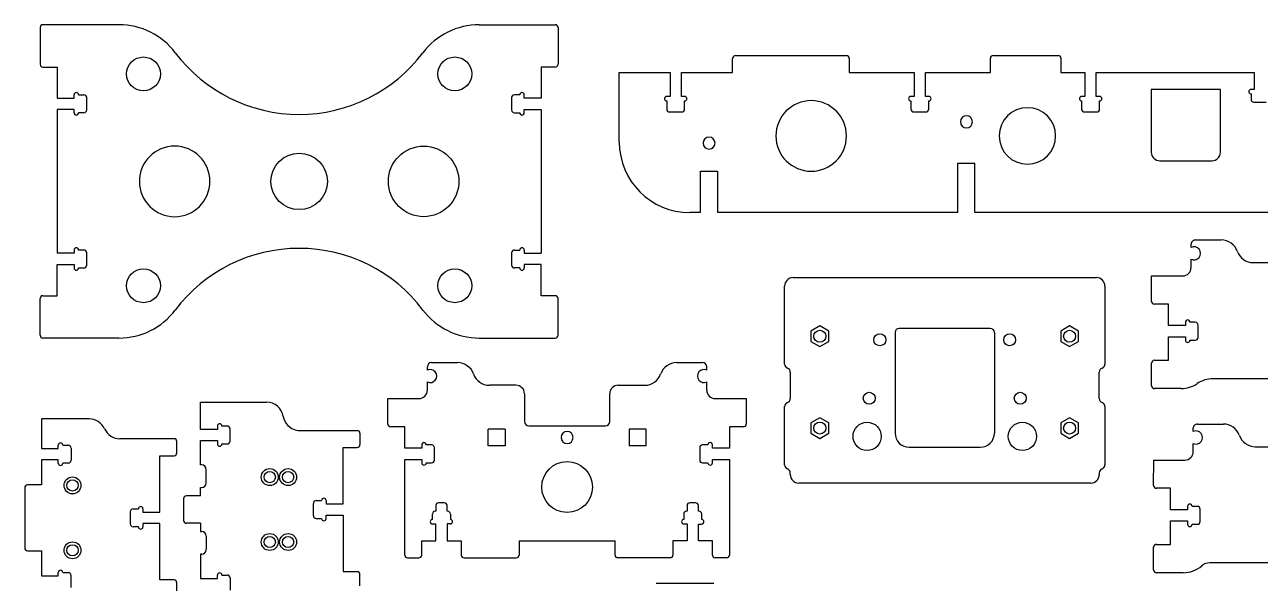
# Model space of a CAD drawing. Header units: millimetres. Extents: x -2184 to -699, y -517 to 933.
# Drawn here: x -2183 to -1307, y 11 to 407 of the extents above; entities that cross this region are included whole.
import ezdxf

# ---------------------------------------------------------------- set-up
doc = ezdxf.new("R2010")
doc.units = ezdxf.units.MM
doc.layers.get('0').update_dxf_attribs({"color": 253, "lineweight": 70, "true_color": 0x8faf8f})

msp = doc.modelspace()

# ---------------------------------------------------------------- linework, layer by layer
at = {"color": 48, "lineweight": -3, "true_color": 0x483a05}
for p, q in [((-2171.87, 404.62), (-2171.87, 378.62)), ((-2116.01, 406.62), (-2169.87, 406.62)), ((-1860.73, 406.62), (-1806.87, 406.62)), ((-1804.87, 404.62), (-1804.87, 378.62)), ((-2169.87, 376.62), (-2159.87, 376.62)), ((-2159.87, 376.62), (-2159.87, 354.62)), ((-1816.87, 376.62), (-1816.87, 354.62)), ((-1806.87, 376.62), (-1816.87, 376.62)), ((-1681.2, 372.85), (-1681.2, 382.73)), ((-1679.2, 384.73), (-1600.52, 384.73)), ((-1598.52, 382.73), (-1598.52, 372.85)), ((-1498.52, 372.85), (-1498.52, 382.85)), ((-1496.52, 384.85), (-1450.52, 384.85)), ((-1448.52, 382.85), (-1448.52, 372.85)), ((-1761.52, 372.85), (-1725.52, 372.85)), ((-1761.52, 323.55), (-1761.52, 372.85)), ((-1725.52, 372.85), (-1725.52, 355.85)), ((-1717.52, 372.85), (-1681.2, 372.85)), ((-1717.52, 355.85), (-1717.52, 372.85)), ((-1598.52, 372.85), (-1552.52, 372.85)), ((-1552.52, 372.85), (-1552.52, 355.85)), ((-1544.52, 372.85), (-1498.52, 372.85)), ((-1544.52, 355.85), (-1544.52, 372.85)), ((-1448.52, 372.85), (-1431.5, 372.85)), ((-1431.5, 372.85), (-1431.5, 355.85)), ((-1423.5, 372.85), (-1311.5, 372.85)), ((-1423.5, 355.85), (-1423.5, 372.85)), ((-1311.5, 372.85), (-1311.5, 360.85)), ((-1384.52, 360.63), (-1384.52, 316.27)), ((-1335.52, 360.63), (-1384.52, 360.63)), ((-1335.52, 316.27), (-1335.52, 360.63)), ((-1311.5, 360.85), (-1313.85, 360.85)), ((-2159.87, 354.62), (-2147.87, 354.62)), ((-2147.87, 354.62), (-2147.87, 356.97)), ((-2144.67, 356.97), (-2140.87, 356.97)), ((-2138.87, 346.27), (-2138.87, 354.97)), ((-1837.87, 354.97), (-1837.87, 346.27)), ((-1832.07, 356.97), (-1835.87, 356.97)), ((-1828.87, 354.62), (-1828.87, 356.97)), ((-1816.87, 354.62), (-1828.87, 354.62)), ((-1725.52, 355.85), (-1727.87, 355.85)), ((-1727.87, 352.65), (-1727.87, 346.85)), ((-1715.17, 355.85), (-1717.52, 355.85)), ((-1715.17, 346.85), (-1715.17, 352.65)), ((-1552.52, 355.85), (-1554.87, 355.85)), ((-1554.87, 352.65), (-1554.87, 346.85)), ((-1542.17, 355.85), (-1544.52, 355.85)), ((-1542.17, 346.85), (-1542.17, 352.65)), ((-1431.5, 355.85), (-1433.85, 355.85)), ((-1433.85, 352.65), (-1433.85, 346.85)), ((-1421.15, 355.85), (-1423.5, 355.85)), ((-1421.15, 346.85), (-1421.15, 352.65)), ((-1313.85, 357.65), (-1313.85, 353.85)), ((-1311.85, 351.85), (-1303.15, 351.85)), ((-2147.87, 346.62), (-2159.87, 346.62)), ((-2159.87, 346.62), (-2159.87, 244.72)), ((-2147.87, 344.27), (-2147.87, 346.62)), ((-2140.87, 344.27), (-2144.67, 344.27)), ((-1835.87, 344.27), (-1832.07, 344.27)), ((-1828.87, 346.62), (-1816.87, 346.62)), ((-1828.87, 344.27), (-1828.87, 346.62)), ((-1816.87, 346.62), (-1816.87, 244.72)), ((-1725.87, 344.85), (-1717.17, 344.85)), ((-1552.87, 344.85), (-1544.17, 344.85)), ((-1431.85, 344.85), (-1423.15, 344.85)), ((-1521.5, 273.55), (-1521.5, 308.55)), ((-1521.5, 308.55), (-1509.5, 308.55)), ((-1509.5, 273.55), (-1509.5, 308.55)), ((-1378.52, 310.27), (-1341.52, 310.27)), ((-1703.88, 273.55), (-1703.88, 302.91)), ((-1703.88, 302.91), (-1691.88, 302.91)), ((-1691.88, 302.91), (-1691.88, 273.55)), ((-1703.88, 273.55), (-1711.52, 273.55)), ((-1521.5, 273.55), (-1691.88, 273.55)), ((-1255.88, 273.55), (-1509.5, 273.55)), ((-1353.28, 254.18), (-1334.89, 254.17)), ((-2147.87, 247.07), (-2147.87, 244.72)), ((-2140.87, 247.07), (-2144.67, 247.07)), ((-1835.87, 247.07), (-1832.07, 247.07)), ((-1828.87, 247.07), (-1828.87, 244.72)), ((-1356.28, 248.87), (-1356.28, 251.18)), ((-2147.87, 244.72), (-2159.87, 244.72)), ((-2159.87, 236.72), (-2147.87, 236.72)), ((-2159.87, 214.72), (-2159.87, 236.72)), ((-2147.87, 236.72), (-2147.87, 234.37)), ((-2138.87, 236.37), (-2138.87, 245.07)), ((-1837.87, 245.07), (-1837.87, 236.37)), ((-1828.87, 244.72), (-1816.87, 244.72)), ((-1816.87, 236.72), (-1828.87, 236.72)), ((-1828.87, 236.72), (-1828.87, 234.37)), ((-1816.87, 214.72), (-1816.87, 236.72)), ((-1356.29, 234.68), (-1356.29, 240.5)), ((-1312.27, 238.15), (-1202.28, 238.09)), ((-2144.67, 234.37), (-2140.87, 234.37)), ((-1832.07, 234.37), (-1835.87, 234.37)), ((-1384.3, 210.7), (-1384.29, 228.7)), ((-1384.29, 228.7), (-1362.29, 228.68)), ((-1644.37, 166.27), (-1644.37, 221.51)), ((-1638.37, 227.51), (-1423.37, 227.51)), ((-1417.37, 221.51), (-1417.37, 166.27)), ((-2171.87, 186.72), (-2171.87, 212.72)), ((-2169.87, 214.72), (-2159.87, 214.72)), ((-1806.87, 214.72), (-1816.87, 214.72)), ((-1804.87, 186.72), (-1804.87, 212.72)), ((-1372.3, 208.69), (-1382.3, 208.69)), ((-1372.31, 193.56), (-1372.3, 208.69)), ((-1619.37, 193.32), (-1625.72, 189.65)), ((-1613.02, 189.65), (-1619.37, 193.32)), ((-1442.37, 193.32), (-1448.72, 189.65)), ((-1436.02, 189.65), (-1442.37, 193.32)), ((-1360.31, 193.56), (-1372.31, 193.56)), ((-1360.31, 195.91), (-1360.31, 193.56)), ((-1353.31, 195.9), (-1357.11, 195.9)), ((-1351.32, 185.2), (-1351.31, 193.9)), ((-2116.01, 184.72), (-2169.87, 184.72)), ((-1860.73, 184.72), (-1806.87, 184.72)), ((-1625.72, 189.65), (-1625.72, 182.32)), ((-1613.02, 182.32), (-1613.02, 189.65)), ((-1566.07, 188.58), (-1566.07, 117.39)), ((-1498.67, 191.58), (-1563.07, 191.58)), ((-1495.67, 188.58), (-1495.67, 117.39)), ((-1448.72, 189.65), (-1448.72, 182.32)), ((-1436.02, 182.32), (-1436.02, 189.65)), ((-1372.33, 168.94), (-1372.32, 185.56)), ((-1372.32, 185.56), (-1360.32, 185.56)), ((-1360.32, 185.56), (-1360.32, 183.21)), ((-1625.72, 182.32), (-1619.37, 178.65)), ((-1619.37, 178.65), (-1613.02, 182.32)), ((-1448.72, 182.32), (-1442.37, 178.65)), ((-1442.37, 178.65), (-1436.02, 182.32)), ((-1357.12, 183.2), (-1353.32, 183.2)), ((-1894.49, 167.3), (-1876.12, 167.3)), ((-1720.86, 167.3), (-1702.49, 167.3)), ((-1384.34, 150.95), (-1384.33, 166.95)), ((-1382.33, 168.94), (-1372.33, 168.94)), ((-1897.49, 161.99), (-1897.49, 164.3)), ((-1699.49, 161.99), (-1699.49, 164.3)), ((-1640.37, 160.67), (-1640.37, 141.79)), ((-1421.37, 141.79), (-1421.37, 160.67)), ((-1897.49, 147.8), (-1897.49, 153.61)), ((-1834.7, 151.3), (-1853.49, 151.3)), ((-1762.28, 151.3), (-1743.49, 151.3)), ((-1699.49, 147.8), (-1699.49, 153.61)), ((-1363.3, 148.93), (-1382.34, 148.94)), ((-1292.58, 155.89), (-1340.69, 155.92)), ((-1925.49, 123.8), (-1925.49, 141.8)), ((-1925.49, 141.8), (-1903.49, 141.8)), ((-1828.7, 145.3), (-1828.7, 125.55)), ((-1768.28, 125.55), (-1768.28, 145.3)), ((-1693.49, 141.8), (-1671.49, 141.8)), ((-1671.49, 141.8), (-1671.49, 123.8)), ((-2058.25, 139.27), (-2011.45, 139.27)), ((-2058.25, 120.06), (-2058.25, 139.27)), ((-1644.37, 94.91), (-1644.37, 136.2)), ((-1417.37, 136.2), (-1417.37, 94.91)), ((-2137.2, 127.46), (-2170.83, 127.46)), ((-2170.83, 127.46), (-2170.83, 106.48)), ((-1619.37, 128.32), (-1625.72, 124.65)), ((-1625.72, 124.65), (-1625.72, 117.32)), ((-1613.02, 124.65), (-1619.37, 128.32)), ((-1613.02, 117.32), (-1613.02, 124.65)), ((-1442.37, 128.32), (-1448.72, 124.65)), ((-1448.72, 124.65), (-1448.72, 117.32)), ((-1436.02, 124.65), (-1442.37, 128.32)), ((-1436.02, 117.32), (-1436.02, 124.65)), ((-1351.8, 123.78), (-1333.42, 123.77)), ((-2046.25, 120.06), (-2058.25, 120.06)), ((-2046.25, 122.41), (-2046.25, 120.06)), ((-2039.25, 122.41), (-2043.05, 122.41)), ((-2037.25, 111.71), (-2037.25, 120.41)), ((-1987.79, 119.27), (-1947.25, 119.27)), ((-1945.25, 117.27), (-1945.25, 109.27)), ((-1913.49, 121.8), (-1923.49, 121.8)), ((-1913.49, 106.68), (-1913.49, 121.8)), ((-1842.48, 120.3), (-1854.48, 120.3)), ((-1854.48, 108.3), (-1854.48, 120.3)), ((-1842.48, 120.3), (-1842.48, 108.3)), ((-1825.7, 122.55), (-1771.28, 122.55)), ((-1742.48, 120.3), (-1754.48, 120.3)), ((-1754.48, 120.3), (-1754.48, 108.3)), ((-1742.48, 108.3), (-1742.48, 120.3)), ((-1683.49, 121.8), (-1683.49, 106.68)), ((-1673.49, 121.8), (-1683.49, 121.8)), ((-1625.72, 117.32), (-1619.37, 113.65)), ((-1619.37, 113.65), (-1613.02, 117.32)), ((-1448.72, 117.32), (-1442.37, 113.65)), ((-1442.37, 113.65), (-1436.02, 117.32)), ((-1354.8, 118.46), (-1354.8, 120.78)), ((-2170.83, 106.48), (-2159.02, 106.48)), ((-2159.02, 106.48), (-2159.02, 108.83)), ((-2155.82, 108.83), (-2152.02, 108.83)), ((-2150.02, 106.83), (-2150.02, 98.13)), ((-2077.02, 113.38), (-2115.35, 113.38)), ((-2075.02, 103.38), (-2075.02, 111.38)), ((-2058.25, 112.06), (-2046.25, 112.06)), ((-2058.25, 94.86), (-2058.25, 112.06)), ((-2046.25, 112.06), (-2046.25, 109.71)), ((-2043.05, 109.71), (-2039.25, 109.71)), ((-1957.25, 67.27), (-1957.25, 107.27)), ((-1957.25, 107.27), (-1947.25, 107.27)), ((-1901.49, 106.68), (-1913.49, 106.68)), ((-1901.49, 109.03), (-1901.49, 106.68)), ((-1894.49, 109.03), (-1898.29, 109.03)), ((-1892.49, 98.33), (-1892.49, 107.03)), ((-1842.48, 108.3), (-1854.48, 108.3)), ((-1742.48, 108.3), (-1754.48, 108.3)), ((-1704.49, 107.03), (-1704.49, 98.33)), ((-1698.69, 109.03), (-1702.49, 109.03)), ((-1695.49, 106.68), (-1695.49, 109.03)), ((-1683.49, 106.68), (-1695.49, 106.68)), ((-1556.07, 107.39), (-1505.67, 107.39)), ((-1354.81, 104.28), (-1354.81, 110.09)), ((-1310.8, 107.75), (-1200.8, 107.69)), ((-2171.02, 98.48), (-2170.83, 98.48)), ((-2171.02, 98.45), (-2171.02, 98.48)), ((-2171.02, 98.45), (-2170.83, 98.45)), ((-2159.02, 98.48), (-2170.83, 98.48)), ((-2170.83, 98.48), (-2170.83, 80.66)), ((-2159.02, 96.13), (-2159.02, 98.48)), ((-2087.02, 61.38), (-2087.02, 101.38)), ((-2087.02, 101.38), (-2077.02, 101.38)), ((-1913.49, 98.68), (-1901.49, 98.68)), ((-1913.49, 31.05), (-1913.49, 98.68)), ((-1901.49, 98.68), (-1901.49, 96.33)), ((-1898.29, 96.33), (-1894.49, 96.33)), ((-1702.49, 96.33), (-1698.69, 96.33)), ((-1695.49, 98.68), (-1683.49, 98.68)), ((-1695.49, 96.33), (-1695.49, 98.68)), ((-1683.49, 98.68), (-1683.49, 31.05)), ((-1382.83, 80.29), (-1382.82, 98.29)), ((-1382.82, 98.29), (-1360.82, 98.28)), ((-2152.02, 96.13), (-2155.82, 96.13)), ((-2057.4, 94.86), (-2058.25, 94.86)), ((-2054.2, 82.06), (-2054.2, 91.66)), ((-1640.37, 87.99), (-1640.37, 89.25)), ((-1421.37, 89.25), (-1421.37, 87.99)), ((-2170.83, 80.66), (-2180.82, 80.66)), ((-2058.25, 78.86), (-2057.4, 78.86)), ((-2058.25, 72.99), (-2058.25, 78.86)), ((-1427.37, 81.99), (-1634.37, 81.99)), ((-2182.82, 78.66), (-2182.82, 36.1)), ((-2070.25, 70.99), (-2070.25, 55.54)), ((-2058.25, 72.99), (-2068.25, 72.99)), ((-1370.83, 78.29), (-1380.83, 78.29)), ((-1370.84, 63.16), (-1370.83, 78.29)), ((-2108.02, 61.73), (-2108.02, 53.03)), ((-2106.02, 63.73), (-2102.22, 63.73)), ((-2099.02, 63.73), (-2099.02, 61.38)), ((-2099.02, 61.38), (-2087.02, 61.38)), ((-1978.25, 58.92), (-1978.25, 67.62)), ((-1976.25, 69.62), (-1972.45, 69.62)), ((-1969.25, 69.62), (-1969.25, 67.27)), ((-1969.25, 67.27), (-1957.25, 67.27)), ((-1891.53, 62.05), (-1891.88, 62.05)), ((-1891.53, 66.05), (-1891.53, 62.05)), ((-1885.53, 68.05), (-1889.53, 68.05)), ((-1883.53, 62.05), (-1883.53, 66.05)), ((-1883.18, 62.05), (-1883.53, 62.05)), ((-1713.45, 62.05), (-1713.8, 62.05)), ((-1713.45, 66.05), (-1713.45, 62.05)), ((-1707.45, 68.05), (-1711.45, 68.05)), ((-1705.45, 62.05), (-1705.45, 66.05)), ((-1705.1, 62.05), (-1705.45, 62.05)), ((-1358.84, 63.15), (-1370.84, 63.16)), ((-1358.84, 65.5), (-1358.84, 63.15)), ((-1351.84, 65.5), (-1355.64, 65.5)), ((-1349.84, 54.8), (-1349.84, 63.5)), ((-2087.02, 53.38), (-2099.02, 53.38)), ((-2099.02, 53.38), (-2099.02, 51.03)), ((-2087.02, 13.38), (-2087.02, 53.38)), ((-2058.25, 53.54), (-2068.25, 53.54)), ((-2058.25, 53.54), (-2058.25, 47.67)), ((-1976.25, 56.92), (-1972.45, 56.92)), ((-1969.25, 59.27), (-1957.25, 59.27)), ((-1969.25, 56.92), (-1969.25, 59.27)), ((-1957.25, 59.27), (-1957.25, 19.27)), ((-1893.88, 56.22), (-1893.88, 60.05)), ((-1891.53, 53.02), (-1893.88, 53.02)), ((-1891.53, 41.05), (-1891.53, 53.02)), ((-1881.18, 53.08), (-1883.53, 53.08)), ((-1883.53, 53.08), (-1883.53, 41.05)), ((-1881.18, 60.05), (-1881.18, 56.28)), ((-1715.8, 60.05), (-1715.8, 56.28)), ((-1715.8, 53.08), (-1713.45, 53.08)), ((-1713.45, 53.08), (-1713.45, 41.05)), ((-1705.45, 41.05), (-1705.45, 53.02)), ((-1705.45, 53.02), (-1703.1, 53.02)), ((-1703.1, 56.22), (-1703.1, 60.05)), ((-1370.85, 38.54), (-1370.84, 55.16)), ((-1370.84, 55.16), (-1358.84, 55.15)), ((-1358.84, 55.15), (-1358.84, 52.8)), ((-1355.64, 52.8), (-1351.84, 52.8)), ((-2102.22, 51.03), (-2106.02, 51.03)), ((-2058.25, 47.67), (-2057.4, 47.67)), ((-2054.2, 44.47), (-2054.2, 34.87)), ((-1901.53, 41.05), (-1891.53, 41.05)), ((-1901.53, 31.05), (-1901.53, 41.05)), ((-1883.53, 41.05), (-1873.53, 41.05)), ((-1873.53, 41.05), (-1873.53, 31.05)), ((-1832.49, 41.05), (-1764.49, 41.05)), ((-1832.49, 41.05), (-1832.49, 31.05)), ((-1764.49, 31.05), (-1764.49, 41.05)), ((-1713.45, 41.05), (-1723.45, 41.05)), ((-1723.45, 41.05), (-1723.45, 31.05)), ((-1695.45, 41.05), (-1705.45, 41.05)), ((-1695.45, 31.05), (-1695.45, 41.05)), ((-1382.86, 20.54), (-1382.85, 36.54)), ((-1380.85, 38.54), (-1370.85, 38.54)), ((-2180.82, 34.1), (-2170.82, 34.1)), ((-2170.82, 34.1), (-2170.82, 16.28)), ((-2057.4, 31.67), (-2058.25, 31.67)), ((-2058.25, 31.67), (-2058.25, 14.48)), ((-1911.49, 29.05), (-1903.53, 29.05)), ((-1871.53, 29.05), (-1834.49, 29.05)), ((-1725.45, 29.05), (-1762.49, 29.05)), ((-1685.49, 29.05), (-1693.45, 29.05)), ((-2159.02, 16.28), (-2159.02, 18.63)), ((-2155.82, 18.63), (-2152.02, 18.63)), ((-1957.25, 19.27), (-1947.25, 19.27)), ((-1361.83, 18.53), (-1380.86, 18.54)), ((-1169.47, 25.42), (-1342.92, 25.52)), ((-2170.82, 16.28), (-2159.02, 16.28)), ((-2150.02, 7.93), (-2150.02, 16.63)), ((-2077.02, 13.38), (-2087.02, 13.38)), ((-2075.02, 3.38), (-2075.02, 11.38)), ((-2058.25, 14.48), (-2046.25, 14.48)), ((-2046.25, 14.48), (-2046.25, 16.83)), ((-2043.05, 16.83), (-2039.25, 16.83)), ((-2037.25, 14.83), (-2037.25, 6.13)), ((-1945.25, 9.27), (-1945.25, 17.27)), ((-1735.48, 11.04), (-1694.48, 11.04))]:
    msp.add_line(p, q, dxfattribs=at)
for centre, radius in [((-2098.68, 371.77), 12), ((-1878.06, 371.77), 12), ((-1988.37, 295.67), 20), ((-1900.15, 295.67), 25), ((-2098.68, 221.77), 12), ((-1878.06, 221.77), 12), ((-1619.37, 185.99), 4.25), ((-1576.87, 183.5), 4.25), ((-1484.87, 183.5), 4.25), ((-1442.37, 185.99), 4.25), ((-1584.37, 142.08), 4.25), ((-1477.37, 142.08), 4.25), ((-1619.37, 120.99), 4.25), ((-1585.88, 115.08), 10), ((-1475.87, 115.08), 10), ((-1442.37, 120.99), 4.25), ((-1798.48, 79.18), 18), ((-2009.2, 86.27), 6), ((-2009.2, 86.27), 4), ((-1996.2, 86.27), 6), ((-1996.2, 86.27), 4), ((-2148.98, 80.38), 6), ((-2148.98, 80.38), 4), ((-2009.2, 40.27), 6), ((-2009.2, 40.27), 4), ((-1996.2, 40.27), 6), ((-1996.2, 40.27), 4), ((-2148.98, 34.38), 6), ((-2148.98, 34.38), 4)]:
    msp.add_circle(centre, radius, dxfattribs=at)
at = {"color": 48, "lineweight": -3, "true_color": 0x483a05, "extrusion": (-3.46373e-15, -2.32542e-15, -1)}
for centre, radius in [((1625.5, 327.85), 25), ((1515.5, 337.85), 4.25), ((1472.31, 327.85), 20), ((1697.88, 322.79), 4.25)]:
    msp.add_circle(centre, radius, dxfattribs=at)
at = {"color": 48, "lineweight": -3, "true_color": 0x483a05, "extrusion": (2.11447e-16, 4.30159e-15, -1)}
msp.add_circle((2076.59, 295.67), 25, dxfattribs=at)
at = {"color": 48, "lineweight": -3, "true_color": 0x483a05, "extrusion": (2.77556e-17, -1.66533e-16, -1)}
msp.add_circle((1798.48, 114.3), 4.25, dxfattribs=at)
at = {"color": 48, "lineweight": -3, "true_color": 0x483a05}
for centre, radius, start, end in [((-2169.87, 404.62), 2, 90, 180), ((-2116.01, 356.62), 50, 37.08176, 90), ((-1860.73, 356.62), 50, 90, 142.91824), ((-1806.87, 404.62), 2, 360, 90), ((-1988.37, 453.1), 110, 217.08176, 322.91824), ((-2169.87, 378.62), 2, 180, 270), ((-1806.87, 378.62), 2, 270, 360), ((-1679.2, 382.73), 2, 90, 180), ((-1600.52, 382.73), 2, 360, 90), ((-1496.52, 382.85), 2, 90, 180), ((-1450.52, 382.85), 2, 360, 90), ((-1313.85, 359.25), 1.6, 90, 270), ((-2146.27, 356.97), 1.6, 0, 180), ((-2140.87, 354.97), 2, 0, 90), ((-1835.87, 354.97), 2, 90, 180), ((-1830.47, 356.97), 1.6, 0, 180), ((-1727.87, 354.25), 1.6, 90, 270), ((-1715.17, 354.25), 1.6, 270, 90), ((-1554.87, 354.25), 1.6, 90, 270), ((-1542.17, 354.25), 1.6, 270, 90), ((-1433.85, 354.25), 1.6, 90, 270), ((-1421.15, 354.25), 1.6, 270, 90), ((-1311.85, 353.85), 2, 180, 270), ((-2146.27, 344.27), 1.6, 180, 0), ((-2140.87, 346.27), 2, 270, 0), ((-1835.87, 346.27), 2, 180, 270), ((-1830.47, 344.27), 1.6, 180, 360), ((-1725.87, 346.85), 2, 180, 270), ((-1717.17, 346.85), 2, 270, 0), ((-1552.87, 346.85), 2, 180, 270), ((-1544.17, 346.85), 2, 270, 0), ((-1431.85, 346.85), 2, 180, 270), ((-1423.15, 346.85), 2, 270, 0), ((-1711.52, 323.55), 50, 180, 270), ((-1378.52, 316.27), 6, 180, 270), ((-1341.52, 316.27), 6, 270, 0), ((-1353.28, 251.18), 3, 89.96524, 179.96524), ((-1334.9, 242.17), 12, 19.43658, 89.96524), ((-2146.27, 247.07), 1.6, 360, 180), ((-2140.87, 245.07), 2, 0, 90), ((-1988.37, 138.25), 110, 37.08176, 142.91824), ((-1835.87, 245.07), 2, 90, 180), ((-1830.47, 247.07), 1.6, 0, 180), ((-1354.28, 244.68), 4.64, 244.39026, 115.54021), ((-2146.27, 234.37), 1.6, 180, 360), ((-2140.87, 236.37), 2, 270, 0), ((-1835.87, 236.37), 2, 180, 270), ((-1830.47, 234.37), 1.6, 180, 0), ((-1362.29, 234.68), 6, 269.96524, 359.96524), ((-1638.37, 221.51), 6, 90, 180), ((-1423.37, 221.51), 6, 360, 90), ((-2169.87, 212.72), 2, 90, 180), ((-1806.87, 212.72), 2, 360, 90), ((-1382.3, 210.69), 2, 179.96524, 269.96524), ((-2116.01, 234.72), 50, 270, 322.91824), ((-1860.73, 234.72), 50, 217.08176, 270), ((-1358.71, 195.91), 1.6, 359.96524, 179.96524), ((-1353.31, 193.9), 2, 359.96524, 89.96524), ((-2169.87, 186.72), 2, 180, 270), ((-1806.87, 186.72), 2, 270, 0), ((-1563.07, 188.58), 3, 90, 180), ((-1498.67, 188.58), 3, 0, 90), ((-1353.32, 185.2), 2, 269.96524, 359.96524), ((-1358.72, 183.21), 1.6, 179.96524, 359.96524), ((-1894.49, 164.3), 3, 90, 180), ((-1876.12, 155.3), 12, 19.47122, 90), ((-1720.86, 155.3), 12, 90, 160.52878), ((-1702.49, 164.3), 3, 360, 90), ((-1382.33, 166.94), 2, 89.96524, 179.96524), ((-1895.49, 157.8), 4.64, 244.46677, 115.53323), ((-1853.49, 163.3), 12, 199.47122, 270), ((-1743.49, 163.3), 12, 270, 340.52878), ((-1701.49, 157.8), 4.64, 64.45719, 295.54281), ((-1641.37, 166.27), 3, 180, 251.14459), ((-1643.28, 160.67), 2.91, 0, 71.14459), ((-1418.46, 160.67), 2.91, 108.85541, 180), ((-1420.37, 166.27), 3, 288.85541, 0), ((-1834.7, 145.3), 6, 360, 90), ((-1762.28, 145.3), 6, 90, 180), ((-1382.34, 150.94), 2, 179.96524, 269.96524), ((-1363.29, 168.93), 20, 269.96524, 304.38325), ((-1340.7, 135.92), 20, 89.96524, 124.38325), ((-1903.49, 147.8), 6, 270, 0), ((-1693.49, 147.8), 6, 180, 270), ((-1643.28, 141.79), 2.91, 288.85541, 360), ((-1418.46, 141.79), 2.91, 180, 251.14459), ((-2011.45, 127.27), 12, 9.59407, 90), ((-1641.37, 136.2), 3, 108.85541, 180), ((-1420.37, 136.2), 3, 0, 71.14459), ((-2137.2, 115.46), 12, 57.2072, 90), ((-2137.2, 115.46), 12, 24.4144, 57.2072), ((-2044.65, 122.41), 1.6, 90, 180), ((-2044.65, 122.41), 1.6, 0, 90), ((-1987.79, 131.27), 12, 189.59407, 225), ((-1987.79, 131.27), 12, 225, 270), ((-1923.49, 123.8), 2, 180, 270), ((-1825.7, 125.55), 3, 180, 270), ((-1771.28, 125.55), 3, 270, 0), ((-1673.49, 123.8), 2, 270, 360), ((-1351.8, 120.78), 3, 89.96524, 179.96524), ((-1333.42, 111.77), 12, 19.43658, 89.96524), ((-2115.35, 125.38), 12, 204.4144, 270), ((-2039.25, 120.41), 2, 360, 90), ((-1947.25, 117.27), 2, 360, 90), ((-1556.07, 117.39), 10, 180, 270), ((-1505.67, 117.39), 10, 270, 360), ((-1352.8, 114.28), 4.64, 244.39026, 115.54021), ((-2157.42, 108.83), 1.6, 90, 180), ((-2157.42, 108.83), 1.6, 0, 90), ((-2152.02, 106.83), 2, 360, 90), ((-2077.02, 111.38), 2, 360, 90), ((-2044.65, 109.71), 1.6, 180, 270), ((-2044.65, 109.71), 1.6, 270, 0), ((-2039.25, 111.71), 2, 270, 0), ((-1947.25, 109.27), 2, 270, 0), ((-1899.89, 109.03), 1.6, 360, 180), ((-1894.49, 107.03), 2, 360, 90), ((-1702.49, 107.03), 2, 90, 180), ((-1697.09, 109.03), 1.6, 360, 180), ((-2152.02, 98.13), 2, 270, 0), ((-2077.02, 103.38), 2, 270, 0), ((-1899.89, 96.33), 1.6, 180, 360), ((-1894.49, 98.33), 2, 270, 0), ((-1702.49, 98.33), 2, 180, 270), ((-1697.09, 96.33), 1.6, 180, 360), ((-1360.81, 104.28), 6, 269.96524, 359.96524), ((-2157.42, 96.13), 1.6, 180, 270), ((-2157.42, 96.13), 1.6, 270, 0), ((-2057.4, 91.66), 3.2, 0, 90), ((-1641.37, 94.91), 3, 180, 250.52878), ((-1643.37, 89.25), 3, 0, 70.52878), ((-1634.37, 87.99), 6, 180, 270), ((-1427.37, 87.99), 6, 270, 0), ((-1418.37, 89.25), 3, 109.47122, 180), ((-1420.37, 94.91), 3, 289.47122, 0), ((-2180.82, 78.66), 2, 90.0034, 180), ((-2057.4, 82.06), 3.2, 270, 0), ((-1380.83, 80.29), 2, 179.96524, 269.96524), ((-2068.25, 70.99), 2, 90, 180), ((-1970.85, 69.62), 1.6, 90, 180), ((-1970.85, 69.62), 1.6, 0, 90), ((-2106.02, 61.73), 2, 90, 180), ((-2100.62, 63.73), 1.6, 90, 180), ((-2100.62, 63.73), 1.6, 0, 90), ((-1976.25, 67.62), 2, 90, 180), ((-1891.88, 60.05), 2, 90, 180), ((-1889.53, 66.05), 2, 90, 180), ((-1885.53, 66.05), 2, 360, 90), ((-1883.18, 60.05), 2, 360, 90), ((-1713.8, 60.05), 2, 90, 180), ((-1711.45, 66.05), 2, 90, 180), ((-1707.45, 66.05), 2, 360, 90), ((-1705.1, 60.05), 2, 360, 90), ((-1357.24, 65.5), 1.6, 359.96524, 179.96524), ((-1351.84, 63.5), 2, 359.96524, 89.96524), ((-2106.02, 53.03), 2, 180, 270), ((-2068.25, 55.54), 2, 180, 270), ((-1976.25, 58.92), 2, 180, 270), ((-1970.85, 56.92), 1.6, 180, 270), ((-1970.85, 56.92), 1.6, 270, 0), ((-1893.88, 54.62), 1.6, 90, 270), ((-1881.18, 54.68), 1.6, 270, 90), ((-1715.8, 54.68), 1.6, 90, 270), ((-1703.1, 54.62), 1.6, 270, 90), ((-1357.24, 52.8), 1.6, 179.96524, 359.96524), ((-1351.84, 54.8), 2, 269.96524, 359.96524), ((-2100.62, 51.03), 1.6, 180, 270), ((-2100.62, 51.03), 1.6, 270, 360), ((-2057.4, 44.47), 3.2, 360, 90), ((-2180.82, 36.1), 2, 180, 270.0034), ((-1380.85, 36.54), 2, 89.96524, 179.96524), ((-2057.4, 34.87), 3.2, 270, 0), ((-1911.49, 31.05), 2, 180, 270), ((-1903.53, 31.05), 2, 270, 360), ((-1871.53, 31.05), 2, 180, 270), ((-1834.49, 31.05), 2, 270, 360), ((-1762.49, 31.05), 2, 180, 270), ((-1725.45, 31.05), 2, 270, 360), ((-1693.45, 31.05), 2, 180, 270), ((-1685.49, 31.05), 2, 270, 360), ((-2157.42, 18.63), 1.6, 90, 180), ((-2157.42, 18.63), 1.6, 360, 90), ((-2152.02, 16.63), 2, 0, 90), ((-2044.65, 16.83), 1.6, 90, 180), ((-2044.65, 16.83), 1.6, 0, 90), ((-1947.25, 17.27), 2, 360, 90), ((-1380.86, 20.54), 2, 179.96524, 269.96524), ((-1361.81, 38.53), 20, 269.96524, 310.63027), ((-1342.93, 16.52), 9, 89.96524, 130.63027), ((-2077.02, 11.38), 2, 360, 90), ((-2039.25, 14.83), 2, 360, 90)]:
    msp.add_arc(centre, radius, start, end, dxfattribs=at)
for centre in [(-1312.27, 250.15), (-1310.79, 119.75)]:
    msp.add_ellipse(centre, major_axis=(-12, 0.01), ratio=1, start_param=0.340101, end_param=1.571058, dxfattribs=at)

doc.saveas('drawing.dxf')
